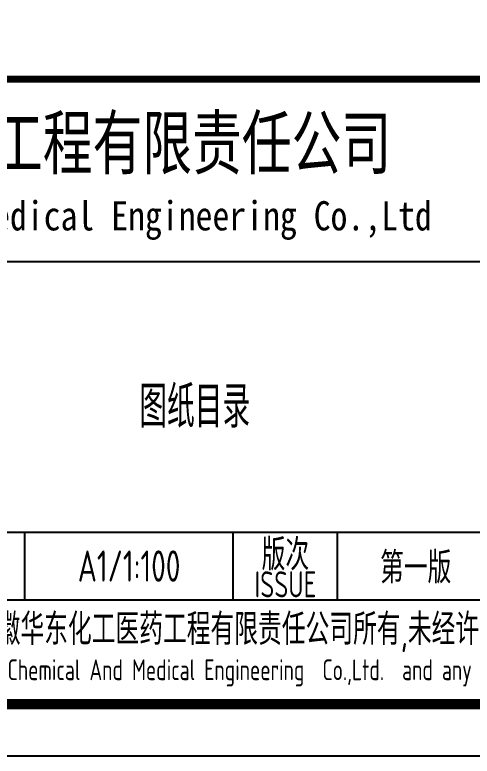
# Model space of a CAD drawing. Extents: x 5394041 to 5729212, y -433068 to -301615.
# Drawn here: x 5414629 to 5419017, y -342545 to -335428 of the extents above; entities that cross this region are included whole.
import ezdxf
from ezdxf.enums import TextEntityAlignment as Align

# ---------------------------------------------------------------- set-up
doc = ezdxf.new("R2010")
doc.units = 0
doc.header["$LTSCALE"] = 1000
doc.header["$MEASUREMENT"] = 0
doc.layers.get('0').update_dxf_attribs({"linetype": 'CONTINUOUS'})
doc.layers.add('图框', color=107, linetype='CONTINUOUS')
doc.styles.add('AHD', font='sceie.shx', dxfattribs={"width": 0.7, "bigfont": 'sceic.shx'})
doc.styles.add('ECEC_TQ_S', font='')
doc.styles.add('sceie', font='sceie.shx', dxfattribs={"width": 0.7, "bigfont": 'sceic.shx'})
doc.styles.get('ECEC_TQ_S').set_extended_font_data('SimSun')

msp = doc.modelspace()

# ---------------------------------------------------------------- linework, layer by layer
for p, q in [((5408225.4, -337795.4), (5426225.4, -337795.4)), ((5408225.4, -340395.4), (5426225.4, -340395.4)), ((5414725.4, -341045.4), (5414725.4, -340395.4)), ((5416725.4, -341045.4), (5416725.4, -340395.4)), ((5417725.4, -341045.4), (5417725.4, -340395.4)), ((5408225.4, -341045.4), (5426225.4, -341045.4)), ((5408225.4, -342045.4), (5426225.4, -342045.4)), ((5408225.4, -342045.4), (5426225.4, -342045.4))]:
    msp.add_line(p, q)
msp.add_lwpolyline([(5426225.4, -336045.4, 70, 70, 0), (5408225.4, -336045.4, 70, 70, 0), (5408225.4, -342045.4, 0, 0, 0)], format="xyseb")
at = {"layer": '图框', "color": 4}
msp.add_lwpolyline([(5405725.4, -342545.4), (5405725.4, -312845.4), (5426725.4, -312845.4), (5426725.4, -342545.4)], close=True, dxfattribs=at)
at = {"layer": '图框', "color": 4, "const_width": 100}
msp.add_lwpolyline([(5408225.4, -342045.4), (5426225.4, -342045.4), (5426225.4, -313345.4), (5408225.4, -313345.4)], close=True, dxfattribs=at)

# ---------------------------------------------------------------- texts
for s, height, style, width, p in [('安徽华东化工医药工程有限责任公司', 500, 'ECEC_TQ_S', 0.7, (5414420.3, -336645.4)), ('安徽华东化工医药工程有限责任公司', 500, 'ECEC_TQ_S', 0.7, (5414420.3, -336645.4)), ('Anhui Huadong Chemical & Medical Engineering Co.,Ltd', 280, 'ECEC_TQ_S', 0.85, (5414420.3, -337395.4)), ('Anhui Huadong Chemical & Medical Engineering Co.,Ltd', 280, 'ECEC_TQ_S', 0.85, (5414420.3, -337395.4)), ('版次', 300, 'AHD', 0.8, (5417225.4, -340595.4)), ('版次', 300, 'AHD', 0.8, (5417225.4, -340595.4)), ('ISSUE', 250, 'AHD', 0.8, (5417225.4, -340895.4)), ('ISSUE', 250, 'AHD', 0.8, (5417225.4, -340895.4)), ('本文件专有权属安徽华东化工医药工程有限责任公司所有,未经许可不得复制或转让给第三方', 300, 'AHD', 0.8, (5417225.4, -341345.4)), ('本文件专有权属安徽华东化工医药工程有限责任公司所有,未经许可不得复制或转让给第三方', 300, 'AHD', 0.8, (5417225.4, -341345.4)), ('The proprietary right of this document belongs to Anhui Huadong Chemical And Medical Engineering  Co.,Ltd.  and any replication or transfer to the 3rd. side is forbidden without its permission. ', 200, 'AHD', 0.8, (5417225.4, -341745.4))]:
    msp.add_text(s, height=height, dxfattribs=dict(style=style, width=width)).set_placement(p, align=Align.MIDDLE)
at = {"style": 'sceie', "width": 0.7}
msp.add_text('图纸目录', height=400, dxfattribs=at).set_placement((5415823.3, -339390.5))
at = {"style": 'AHD', "width": 0.8}
for tag, text, p in [('A1/1:100', '1:100', (5415725.4, -340720.4)), ('第一版', '0', (5418475.4, -340720.4))]:
    msp.add_attdef(tag, text=text, height=300, dxfattribs=at).set_placement(p, align=Align.MIDDLE)

doc.saveas('drawing.dxf')
